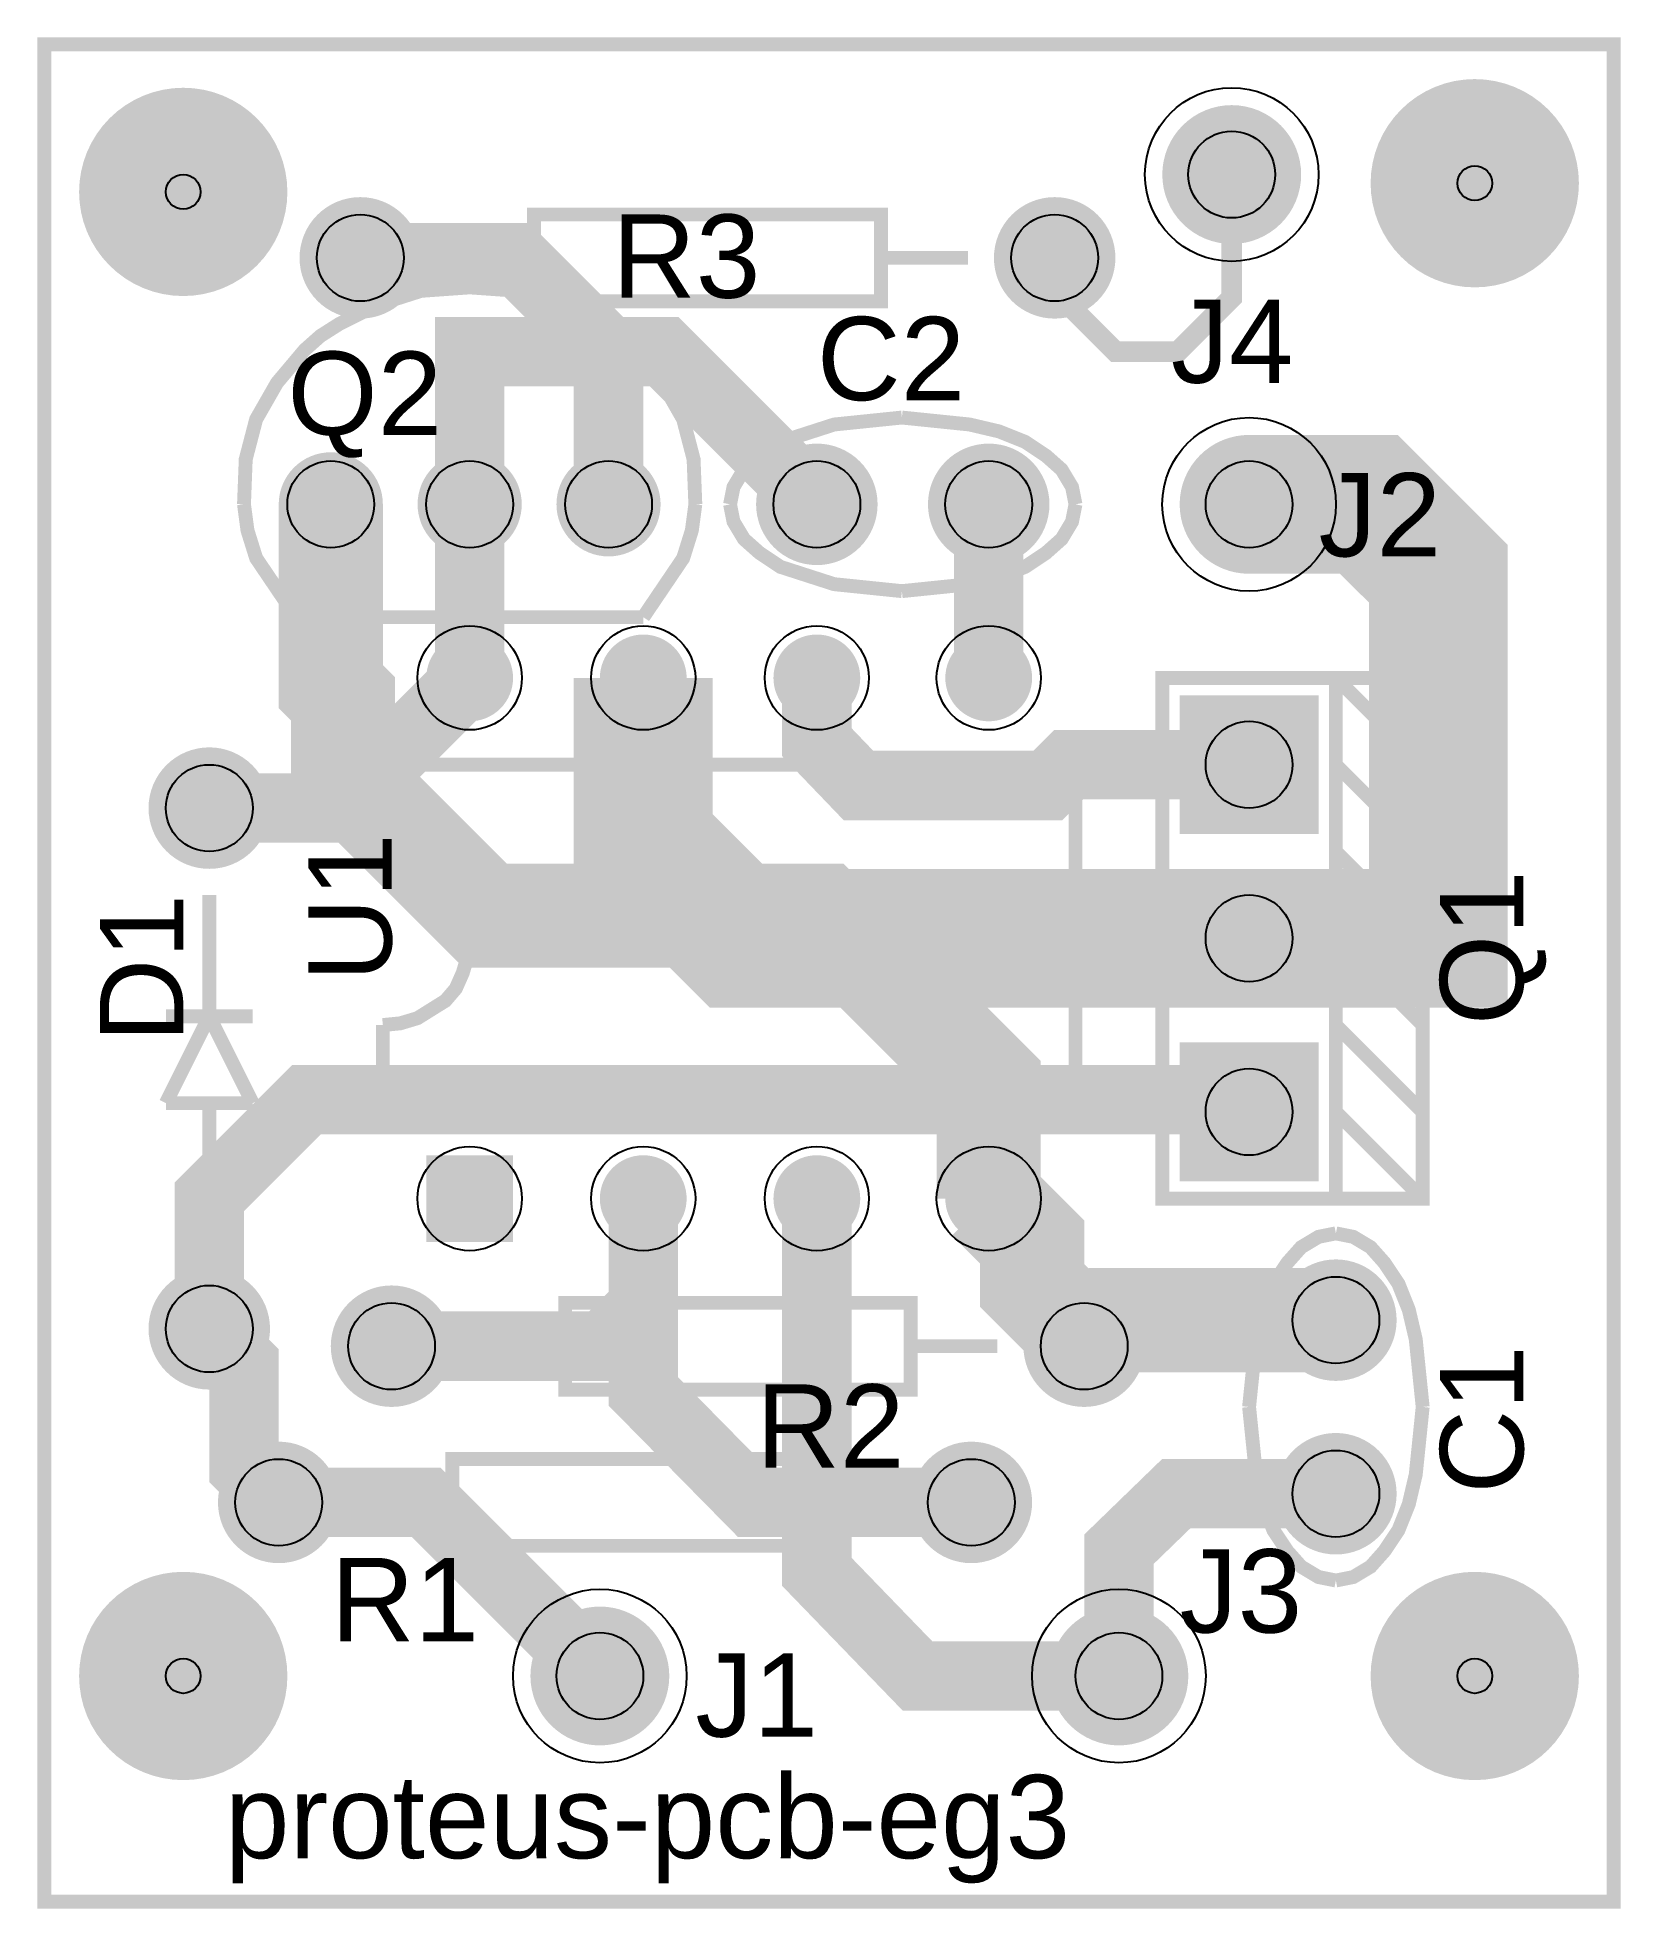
# Model space of a CAD drawing. Extents: x -0.46 to 0.46, y -0.54 to 0.54.
import ezdxf

# ---------------------------------------------------------------- set-up
doc = ezdxf.new("R2010")
doc.units = 0
doc.layers.get('0').update_dxf_attribs({"linetype": 'CONTINUOUS'})

# ---------------------------------------------------------------- blocks, each defined once
blk = doc.blocks.new('RPAD')
blk.add_trace([(-0.5, -0.5), (-0.5, 0.5), (0.5, -0.5), (0.5, 0.5)])
blk = doc.blocks.new('EPAD')
at = {"const_width": 0.5}
blk.add_lwpolyline([(-0.25, 0, 1), (0.25, 0, 1)], format="xyb", close=True, dxfattribs=at)

msp = doc.modelspace()

# ---------------------------------------------------------------- linework, layer by layer
for points, const_width in [([(-0.452, -0.535), (0.452, -0.535), (0.452, 0.535), (-0.452, 0.535), (-0.452, -0.535)], 0.008), ([(0.13, 0.412), (0.13, 0.393), (0.165, 0.358), (0.201, 0.358), (0.232, 0.389), (0.232, 0.46)], 0.012), ([(-0.127, 0.27), (-0.127, 0.358), (-0.181, 0.412), (-0.27, 0.412)], 0.04), ([(-0.17, 0.387), (0.03, 0.387), (0.03, 0.437), (-0.17, 0.437), (-0.17, 0.387)], 0.008), ([(-0.17, 0.412), (-0.22, 0.412)], 0.008), ([(0.08, 0.412), (0.03, 0.412)], 0.008), ([(-0.337, 0.27), (-0.336, 0.296), (-0.33, 0.319), (-0.318, 0.34), (-0.302, 0.359), (-0.293, 0.367), (-0.282, 0.374), (-0.26, 0.385), (-0.235, 0.393), (-0.207, 0.395)], 0.008), ([(-0.077, 0.27), (-0.078, 0.296), (-0.084, 0.319), (-0.096, 0.34), (-0.112, 0.359), (-0.121, 0.367), (-0.132, 0.374), (-0.154, 0.385), (-0.179, 0.393), (-0.207, 0.395)], 0.008), ([(-0.207, 0.27), (-0.207, 0.358), (-0.095, 0.358), (-0.007, 0.27)], 0.04), ([(-0.057, 0.27), (-0.055, 0.28), (-0.049, 0.29), (-0.04, 0.298), (-0.028, 0.306), (0.003, 0.316), (0.042, 0.32)], 0.008), ([(0.142, 0.27), (0.14, 0.28), (0.134, 0.29), (0.125, 0.298), (0.113, 0.306), (0.098, 0.312), (0.081, 0.316), (0.042, 0.32)], 0.008), ([(0.242, 0.02), (0.351, 0.02), (0.351, 0.23), (0.311, 0.27), (0.242, 0.27)], 0.08), ([(0.092, -0.13), (0.092, -0.063), (-0.004, 0.033), (-0.198, 0.033), (-0.28, 0.115), (-0.28, 0.158), (-0.287, 0.165), (-0.287, 0.27)], 0.06), ([(-0.207, 0.17), (-0.207, 0.27)], 0.04), ([(0.092, 0.17), (0.092, 0.27)], 0.04), ([(-0.337, 0.27), (-0.335, 0.255), (-0.33, 0.239), (-0.307, 0.205)], 0.008), ([(-0.077, 0.27), (-0.079, 0.255), (-0.084, 0.239), (-0.107, 0.205)], 0.008), ([(-0.057, 0.27), (-0.055, 0.26), (-0.049, 0.25), (-0.04, 0.242), (-0.028, 0.234), (0.003, 0.224), (0.042, 0.22)], 0.008), ([(0.142, 0.27), (0.14, 0.26), (0.134, 0.25), (0.125, 0.242), (0.113, 0.234), (0.098, 0.228), (0.081, 0.224), (0.042, 0.22)], 0.008), ([(-0.307, 0.205), (-0.107, 0.205)], 0.008), ([(0.242, 0.02), (-0.052, 0.02), (-0.107, 0.075), (-0.107, 0.17)], 0.08), ([(-0.207, 0.17), (-0.282, 0.095), (-0.357, 0.095)], 0.04), ([(-0.007, 0.17), (-0.007, 0.133), (0.017, 0.108), (0.126, 0.108), (0.138, 0.12), (0.242, 0.12)], 0.04), ([(0.192, -0.13), (0.292, -0.13), (0.292, 0.17), (0.192, 0.17), (0.192, -0.13)], 0.008), ([(0.292, 0.17), (0.342, 0.17), (0.342, -0.13), (0.292, -0.13)], 0.008), ([(0.292, 0.17), (0.342, 0.12)], 0.008), ([(-0.257, 0.07), (-0.257, 0.12), (0.142, 0.12), (0.142, -0.08), (-0.257, -0.08), (-0.257, -0.03)], 0.008), ([(0.292, 0.12), (0.342, 0.07)], 0.008), ([(-0.207, 0.02), (-0.208, 0.03), (-0.211, 0.04), (-0.215, 0.048), (-0.221, 0.056), (-0.237, 0.066), (-0.257, 0.07)], 0.008), ([(0.292, 0.07), (0.342, 0.02)], 0.008), ([(-0.357, -0.025), (-0.357, 0.045)], 0.008), ([(-0.207, 0.02), (-0.208, 0.01), (-0.211, 0), (-0.215, -0.009), (-0.221, -0.016), (-0.237, -0.026), (-0.247, -0.029), (-0.257, -0.03)], 0.008), ([(0.292, 0.02), (0.342, -0.03)], 0.008), ([(-0.382, -0.075), (-0.357, -0.025)], 0.008), ([(-0.382, -0.025), (-0.332, -0.025)], 0.008), ([(-0.332, -0.075), (-0.357, -0.025)], 0.008), ([(0.292, -0.03), (0.342, -0.08)], 0.008), ([(-0.357, -0.205), (-0.357, -0.129), (-0.301, -0.073), (0.235, -0.073), (0.242, -0.08)], 0.04), ([(-0.382, -0.075), (-0.332, -0.075)], 0.008), ([(-0.357, -0.155), (-0.357, -0.075)], 0.008), ([(0.292, -0.08), (0.342, -0.13)], 0.008), ([(0.092, -0.13), (0.117, -0.155), (0.117, -0.18), (0.147, -0.21), (0.147, -0.215)], 0.06), ([(-0.107, -0.13), (-0.107, -0.192), (-0.13, -0.215), (-0.252, -0.215)], 0.04), ([(-0.107, -0.13), (-0.107, -0.241), (-0.044, -0.305), (0.082, -0.305)], 0.04), ([(0.167, -0.405), (0.051, -0.405), (-0.007, -0.345), (-0.007, -0.13)], 0.04), ([(0.292, -0.15), (0.282, -0.152), (0.272, -0.158), (0.264, -0.167), (0.256, -0.179), (0.25, -0.194), (0.246, -0.211), (0.242, -0.25)], 0.008), ([(0.292, -0.15), (0.302, -0.152), (0.312, -0.158), (0.32, -0.167), (0.328, -0.179), (0.334, -0.194), (0.338, -0.211), (0.342, -0.25)], 0.008), ([(0.147, -0.215), (0.162, -0.2), (0.292, -0.2)], 0.06), ([(-0.317, -0.305), (-0.337, -0.285), (-0.337, -0.225), (-0.357, -0.205)], 0.04), ([(-0.152, -0.24), (0.047, -0.24), (0.047, -0.19), (-0.152, -0.19), (-0.152, -0.24)], 0.008), ([(-0.202, -0.215), (-0.152, -0.215)], 0.008), ([(0.047, -0.215), (0.097, -0.215)], 0.008), ([(0.292, -0.35), (0.282, -0.348), (0.272, -0.342), (0.264, -0.333), (0.256, -0.321), (0.25, -0.306), (0.246, -0.289), (0.242, -0.25)], 0.008), ([(0.292, -0.35), (0.302, -0.348), (0.312, -0.342), (0.32, -0.333), (0.328, -0.321), (0.334, -0.306), (0.338, -0.289), (0.342, -0.25)], 0.008), ([(-0.217, -0.33), (-0.017, -0.33), (-0.017, -0.28), (-0.217, -0.28), (-0.217, -0.33)], 0.008), ([(0.167, -0.405), (0.167, -0.332), (0.2, -0.3), (0.292, -0.3)], 0.04), ([(-0.317, -0.305), (-0.232, -0.305), (-0.132, -0.405)], 0.04), ([(-0.267, -0.305), (-0.217, -0.305)], 0.008), ([(-0.017, -0.305), (0.032, -0.305)], 0.008)]:
    msp.add_lwpolyline(points, dxfattribs=dict(const_width=const_width))
for centre, radius in [((0.232, 0.46), 0.025), ((0.372, 0.455), 0.01), ((-0.372, 0.45), 0.01), ((-0.27, 0.412), 0.025), ((0.13, 0.412), 0.025), ((-0.287, 0.27), 0.025), ((-0.207, 0.27), 0.025), ((-0.127, 0.27), 0.025), ((-0.007, 0.27), 0.025), ((0.092, 0.27), 0.025), ((0.242, 0.27), 0.025), ((-0.207, 0.17), 0.03), ((-0.107, 0.17), 0.03), ((-0.007, 0.17), 0.03), ((0.092, 0.17), 0.03), ((0.242, 0.12), 0.025), ((-0.357, 0.095), 0.025), ((0.242, 0.02), 0.025), ((0.242, -0.08), 0.025), ((-0.207, -0.13), 0.03), ((-0.107, -0.13), 0.03), ((-0.007, -0.13), 0.03), ((0.092, -0.13), 0.03), ((-0.357, -0.205), 0.025), ((0.292, -0.2), 0.025), ((-0.252, -0.215), 0.025), ((0.147, -0.215), 0.025), ((-0.317, -0.305), 0.025), ((0.082, -0.305), 0.025), ((0.292, -0.3), 0.025), ((-0.132, -0.405), 0.025), ((0.167, -0.405), 0.025), ((-0.372, -0.405), 0.01), ((0.372, -0.405), 0.01)]:
    msp.add_circle(centre, radius)
at = {"layer": '12632256'}
for centre, radius in [((0.232, 0.46), 0.05), ((0.232, 0.46), 0.025), ((0.242, 0.27), 0.05), ((0.242, 0.27), 0.025), ((-0.132, -0.405), 0.05), ((0.167, -0.405), 0.05), ((-0.132, -0.405), 0.025), ((0.167, -0.405), 0.025)]:
    msp.add_circle(centre, radius, dxfattribs=at)

# ---------------------------------------------------------------- block references
for name, p, xscale, yscale in [('EPAD', (-0.372, 0.45), 0.12, 0.12), ('EPAD', (0.372, 0.455), 0.12, 0.12), ('EPAD', (0.232, 0.46), 0.08, 0.08), ('EPAD', (-0.27, 0.412), 0.07, 0.07), ('EPAD', (0.13, 0.412), 0.07, 0.07), ('EPAD', (-0.007, 0.27), 0.07, 0.07), ('EPAD', (0.092, 0.27), 0.07, 0.07), ('EPAD', (0.242, 0.27), 0.08, 0.08), ('EPAD', (-0.287, 0.27), 0.06, 0.06), ('EPAD', (-0.207, 0.27), 0.06, 0.06), ('EPAD', (-0.127, 0.27), 0.06, 0.06), ('EPAD', (-0.207, 0.17), 0.05, 0.05), ('EPAD', (-0.107, 0.17), 0.05, 0.05), ('EPAD', (-0.007, 0.17), 0.05, 0.05), ('EPAD', (0.092, 0.17), 0.05, 0.05), ('EPAD', (-0.357, 0.095), 0.07, 0.07), ('RPAD', (-0.207, -0.13), 0.05, 0.05), ('EPAD', (-0.107, -0.13), 0.05, 0.05), ('EPAD', (-0.007, -0.13), 0.05, 0.05), ('EPAD', (0.092, -0.13), 0.05, 0.05), ('EPAD', (-0.357, -0.205), 0.07, 0.07), ('EPAD', (0.292, -0.2), 0.07, 0.07), ('EPAD', (-0.252, -0.215), 0.07, 0.07), ('EPAD', (0.147, -0.215), 0.07, 0.07), ('EPAD', (0.292, -0.3), 0.07, 0.07), ('EPAD', (-0.317, -0.305), 0.07, 0.07), ('EPAD', (0.082, -0.305), 0.07, 0.07), ('EPAD', (-0.372, -0.405), 0.12, 0.12), ('EPAD', (0.372, -0.405), 0.12, 0.12), ('EPAD', (-0.132, -0.405), 0.08, 0.08), ('EPAD', (0.167, -0.405), 0.08, 0.08)]:
    msp.add_blockref(name, p, dxfattribs=dict(xscale=xscale, yscale=yscale))
at = {"xscale": 0.08, "yscale": 0.08, "rotation": 270}
for p in [(0.242, 0.12), (0.242, 0.02), (0.242, -0.08)]:
    msp.add_blockref('RPAD', p, dxfattribs=at)

# ---------------------------------------------------------------- texts
at = {"layer": '12632256', "width": 1.041667}
for s, p in [('R3', (-0.125, 0.389)), ('C2', (-0.007, 0.33)), ('J4', (0.197, 0.34)), ('Q2', (-0.312, 0.31)), ('J2', (0.282, 0.24)), ('R2', (-0.042, -0.285)), ('J3', (0.202, -0.38)), ('R1', (-0.287, -0.385)), ('J1', (-0.077, -0.44)), ('proteus-pcb-eg3', (-0.348, -0.51))]:
    msp.add_text(s, height=0.048, dxfattribs=at).set_placement(p)
for s, p in [('U1', (-0.252, -0.005)), ('Q1', (0.4, -0.03)), ('D1', (-0.372, -0.04)), ('C1', (0.4, -0.3))]:
    msp.add_text(s, height=0.048, rotation=90, dxfattribs=at).set_placement(p)

doc.saveas('drawing.dxf')
